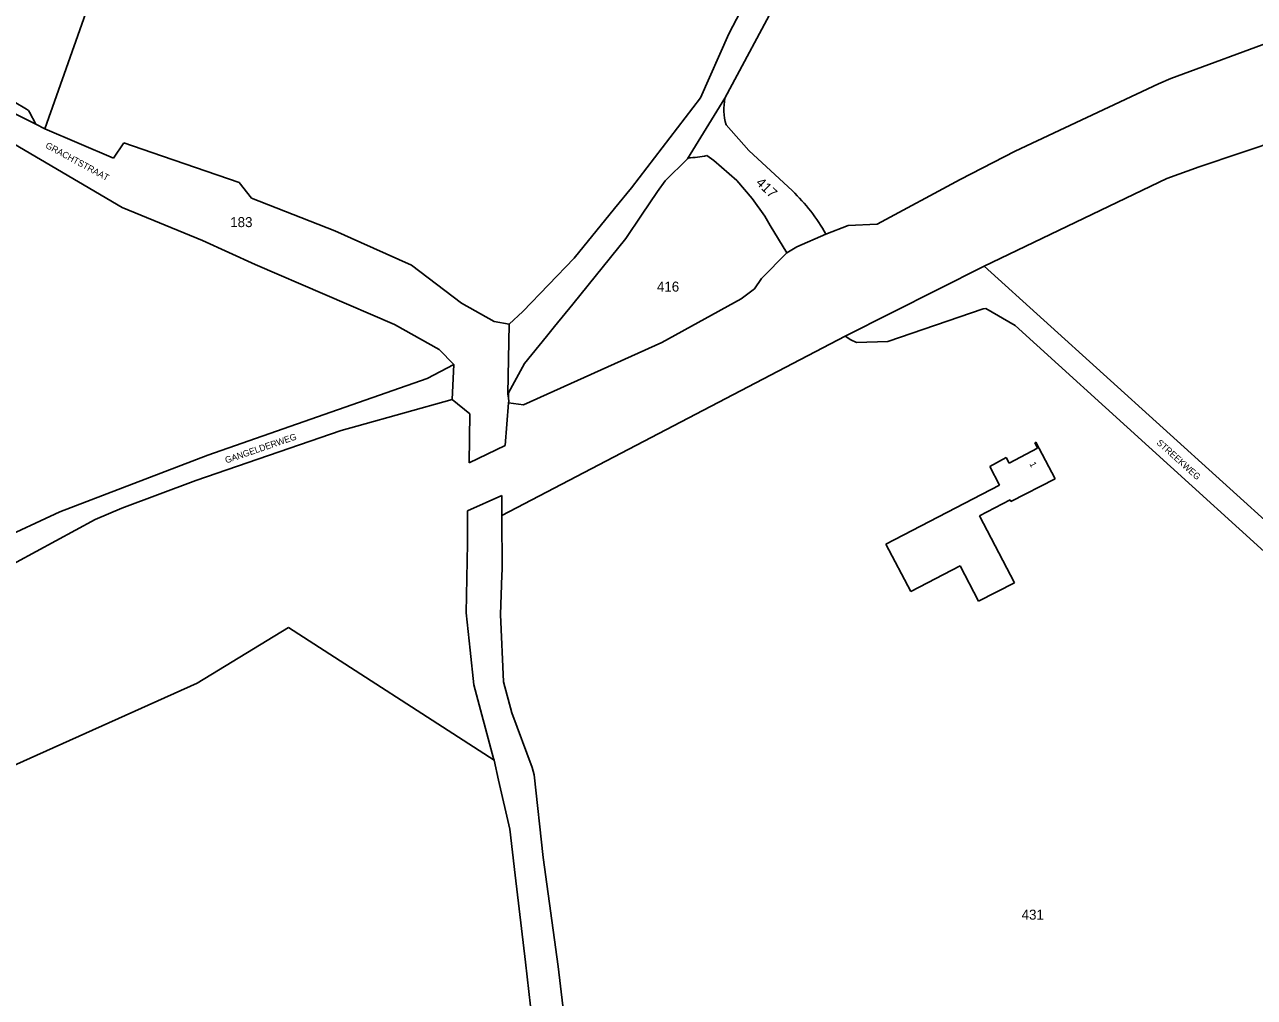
# Model space of a CAD drawing. Extents: x 191922 to 199923, y 328959 to 333350.
# Drawn here: x 194039.9 to 194372.6, y 332042 to 332305.1 of the extents above; entities that cross this region are included whole.
import ezdxf

# ---------------------------------------------------------------- set-up
doc = ezdxf.new("R2010")
doc.units = 0
for name, color, linetype in [('enkelbestemming', 7, 'Continuous'), ('Level 14', 7, 'Continuous'), ('Level 6', 7, 'Continuous'), ('maatvoering - maximum aantal wooneenheden', 7, 'Continuous'), ('Maatvoering_symbolen', 7, 'Continuous'), ('recreatiewoning', 7, 'Continuous')]:
    doc.layers.add(name, color=color, linetype=linetype)

msp = doc.modelspace()

# ---------------------------------------------------------------- linework, layer by layer
at = {"layer": 'Level 6'}
for p, q in [((194108.13, 332454.99), (194045.41, 332276.92)), ((194230.4, 332302.67), (194299.62, 332434.84)), ((194229.38, 332285.24), (194254.87, 332332.92)), ((194222.77, 332285.31), (194230.4, 332302.67)), ((194350.05, 332290.6), (194379.88, 332301.52)), ((194307.86, 332270.89), (194346.68, 332289.11)), ((194346.68, 332289.11), (194350.05, 332290.6)), ((194012.06, 332287.52), (194066.31, 332255.71)), ((194037.09, 332284.22), (194040.46, 332282.29)), ((194040.46, 332282.29), (194040.93, 332281.86)), ((194204.06, 332261.01), (194222.77, 332285.31)), ((194219.21, 332268.86), (194229.38, 332285.24)), ((194357.71, 332266.69), (194408.85, 332283.77)), ((194035.71, 332281.83), (194042.94, 332278.17)), ((194040.93, 332281.86), (194041.21, 332281.46)), ((194041.21, 332281.46), (194042.94, 332278.17)), ((194042.94, 332278.17), (194045.41, 332276.92)), ((194045.41, 332276.92), (194063.91, 332269.05)), ((194229.7, 332278.05), (194235.87, 332271.11)), ((194063.91, 332269.05), (194066.77, 332273.16)), ((194066.77, 332273.16), (194074.36, 332270.55)), ((194097.99, 332262.42), (194074.36, 332270.55)), ((194213.23, 332262.85), (194219.21, 332268.86)), ((194219.45, 332269.09), (194219.21, 332268.86)), ((194224.46, 332269.72), (194226.39, 332268.38)), ((194235.87, 332271.11), (194247.62, 332260.15)), ((194292.99, 332263.26), (194307.86, 332270.89)), ((194226.39, 332268.38), (194232.58, 332262.95)), ((194348.97, 332263.51), (194357.71, 332266.69)), ((194097.99, 332262.42), (194101.26, 332258.17)), ((194211.1, 332259.96), (194213.23, 332262.85)), ((194232.58, 332262.95), (194236.71, 332258.14)), ((194270.59, 332251.19), (194292.99, 332263.26)), ((194299.47, 332239.77), (194348.97, 332263.51)), ((194199.49, 332255.4), (194204.06, 332261.01)), ((194211.1, 332259.96), (194206.83, 332253.58)), ((194066.31, 332255.71), (194088.05, 332246.75)), ((194101.26, 332258.17), (194123.87, 332249.31)), ((194236.71, 332258.14), (194240.13, 332253.35)), ((194188.59, 332241.98), (194199.49, 332255.4)), ((194202.58, 332247.25), (194206.83, 332253.58)), ((194240.13, 332253.35), (194241.62, 332250.78)), ((194123.87, 332249.31), (194130.89, 332246.17)), ((194241.62, 332250.78), (194246.14, 332243.41)), ((194256.65, 332248.44), (194262.7, 332250.77)), ((194262.7, 332250.77), (194270.59, 332251.19)), ((194088.05, 332246.75), (194102.28, 332240.21)), ((194130.89, 332246.17), (194144.56, 332240.07)), ((194188.2, 332229.55), (194202.58, 332247.25)), ((194248.8, 332245.04), (194256.65, 332248.44)), ((194239.24, 332236.47), (194246.14, 332243.41)), ((194246.14, 332243.41), (194248.8, 332245.04)), ((194102.28, 332240.21), (194139.99, 332223.98)), ((194144.56, 332240.07), (194158.1, 332229.77)), ((194174.71, 332227.51), (194188.59, 332241.98)), ((194299.47, 332239.77), (194261.95, 332220.85)), ((194447.19, 332106.23), (194299.47, 332239.77)), ((194237.35, 332233.64), (194239.24, 332236.47)), ((194233.81, 332230.97), (194237.35, 332233.64)), ((194158.1, 332229.77), (194166.9, 332224.85)), ((194183.24, 332223.44), (194188.2, 332229.55)), ((194212.29, 332219.13), (194233.81, 332230.97)), ((194171, 332224.13), (194174.71, 332227.51)), ((194273.44, 332219.42), (194299.23, 332228.25)), ((194299.23, 332228.25), (194300.01, 332228.36)), ((194300.01, 332228.36), (194307.94, 332223.78)), ((194139.99, 332223.98), (194152.06, 332217.22)), ((194166.9, 332224.85), (194171, 332224.13)), ((194170.63, 332205.28), (194171, 332224.13)), ((194181.08, 332220.77), (194183.24, 332223.44)), ((194307.94, 332223.78), (194473.09, 332073.71)), ((194169.03, 332172.32), (194261.95, 332220.85)), ((194174.89, 332202.3), (194212.29, 332219.13)), ((194175.12, 332213.47), (194181.08, 332220.77)), ((194261.95, 332220.85), (194263.4, 332219.87)), ((194263.4, 332219.87), (194265, 332219.11)), ((194265, 332219.11), (194273.44, 332219.42)), ((194152.06, 332217.22), (194155.99, 332213.18)), ((194148.8, 332209.45), (194155.99, 332213.18)), ((194155.61, 332203.75), (194155.99, 332213.18)), ((194170.85, 332205.56), (194175.12, 332213.47)), ((194089.47, 332188.64), (194148.8, 332209.45)), ((194129.81, 332196.5), (194155.61, 332203.75)), ((194160.4, 332199.86), (194155.61, 332203.75)), ((194169.94, 332191.25), (194170.84, 332202.83)), ((194170.63, 332205.28), (194170.78, 332204.06)), ((194170.78, 332204.06), (194170.85, 332205.56)), ((194170.78, 332204.06), (194170.87, 332203.27)), ((194170.87, 332203.27), (194170.84, 332202.83)), ((194174.89, 332202.3), (194170.84, 332202.83)), ((194160.4, 332199.86), (194160.22, 332186.64)), ((194125.53, 332195.35), (194129.81, 332196.5)), ((194086.25, 332181.83), (194125.53, 332195.35)), ((194160.22, 332186.64), (194169.94, 332191.25)), ((194049.47, 332173.36), (194089.47, 332188.64)), ((194066.21, 332174.31), (194086.25, 332181.83)), ((194159.71, 332173.66), (194169.01, 332177.81)), ((194169.01, 332177.81), (194169.03, 332172.32)), ((194026.79, 332162.89), (194049.47, 332173.36)), ((194058.98, 332171.23), (194066.21, 332174.31)), ((194159.74, 332164.79), (194159.71, 332173.66)), ((194021.85, 332151.12), (194058.98, 332171.23)), ((194169.03, 332172.32), (194169.08, 332157.73)), ((194159.4, 332146.06), (194159.74, 332164.79)), ((194168.99, 332156.24), (194168.67, 332145.59)), ((194169.08, 332157.73), (194168.99, 332156.24)), ((194159.4, 332146.06), (194160.45, 332135.91)), ((194169.48, 332127.36), (194168.67, 332145.59)), ((194086.62, 332127.01), (194111.34, 332142.1)), ((194111.34, 332142.1), (194166.9, 332106.14)), ((194161.41, 332126.53), (194160.45, 332135.91)), ((194041.44, 332106.74), (194086.62, 332127.01)), ((194166.79, 332106.61), (194161.41, 332126.53)), ((194169.48, 332127.36), (194171.7, 332118.94)), ((194171.7, 332118.94), (194177.22, 332104.23)), ((194001.26, 332088.86), (194041.44, 332106.74)), ((194166.9, 332106.14), (194166.79, 332106.61)), ((194166.9, 332106.14), (194168.14, 332100.77)), ((194177.22, 332104.23), (194177.76, 332102.17)), ((194168.14, 332100.77), (194171.22, 332087.47)), ((194177.76, 332102.17), (194180.2, 332079.88)), ((194171.22, 332087.47), (194172.64, 332075.03)), ((194180.2, 332079.88), (194184.27, 332050.39)), ((194172.64, 332075.03), (194175.42, 332051.52)), ((194175.42, 332051.52), (194177.21, 332035.71)), ((194184.27, 332050.39), (194187.52, 332022.4))]:
    msp.add_line(p, q, dxfattribs=at)
for centre, radius, start, end in [((194244.43, 332282.32), 15.33, 169.0027, 196.1569), ((194218.93, 332293.48), 24.4, 271.2246, 283.1071), ((194215.12, 332225.73), 47.34, 28.6675, 46.6407)]:
    msp.add_arc(centre, radius, start, end, dxfattribs=at)
at = {"layer": 'recreatiewoning'}
for p, q in [((194306.29, 332186.52), (194313.98, 332190.53)), ((194313.21, 332192.04), (194313.5, 332192.2)), ((194313.98, 332190.53), (194313.21, 332192.04)), ((194313.5, 332192.2), (194318.69, 332182.28)), ((194301.03, 332185.65), (194305.51, 332188)), ((194305.51, 332188), (194306.29, 332186.52)), ((194303.66, 332180.6), (194301.03, 332185.65)), ((194272.91, 332164.6), (194303.66, 332180.6)), ((194306.77, 332176.11), (194318.69, 332182.28)), ((194298.29, 332172.29), (194306.54, 332176.58)), ((194306.54, 332176.58), (194306.77, 332176.11)), ((194307.7, 332154.18), (194298.29, 332172.29)), ((194272.91, 332164.6), (194279.65, 332151.79)), ((194279.65, 332151.79), (194293.01, 332158.74)), ((194293.01, 332158.74), (194298.02, 332149.15)), ((194298.02, 332149.15), (194307.7, 332154.18))]:
    msp.add_line(p, q, dxfattribs=at)

# ---------------------------------------------------------------- texts
at = {"layer": 'enkelbestemming'}
for s, p in [('183', (194095.53, 332250.36)), ('416', (194210.98, 332232.92)), ('431', (194309.65, 332063.05))]:
    msp.add_text(s, height=2.7, rotation=0, dxfattribs=at).set_placement(p)
at = {"layer": 'Level 14'}
msp.add_text('417', height=2.7, rotation=316.2983, dxfattribs=at).set_placement((194237.57, 332262.13))
at = {"layer": 'maatvoering - maximum aantal wooneenheden'}
msp.add_text('1', height=1.75, rotation=297.5904, dxfattribs=at).set_placement((194311.71, 332186.34))
at = {"layer": 'Maatvoering_symbolen'}
for s, rotation, p in [('GRACHTSTRAAT', 331.4857, (194045.37, 332271.92)), ('GANGELDERWEG', 18.8519, (194094.47, 332186.43)), ('STREEKWEG', 318.0426, (194346.02, 332191.82))]:
    msp.add_text(s, height=1.75, rotation=rotation, dxfattribs=at).set_placement(p)

doc.saveas('drawing.dxf')
